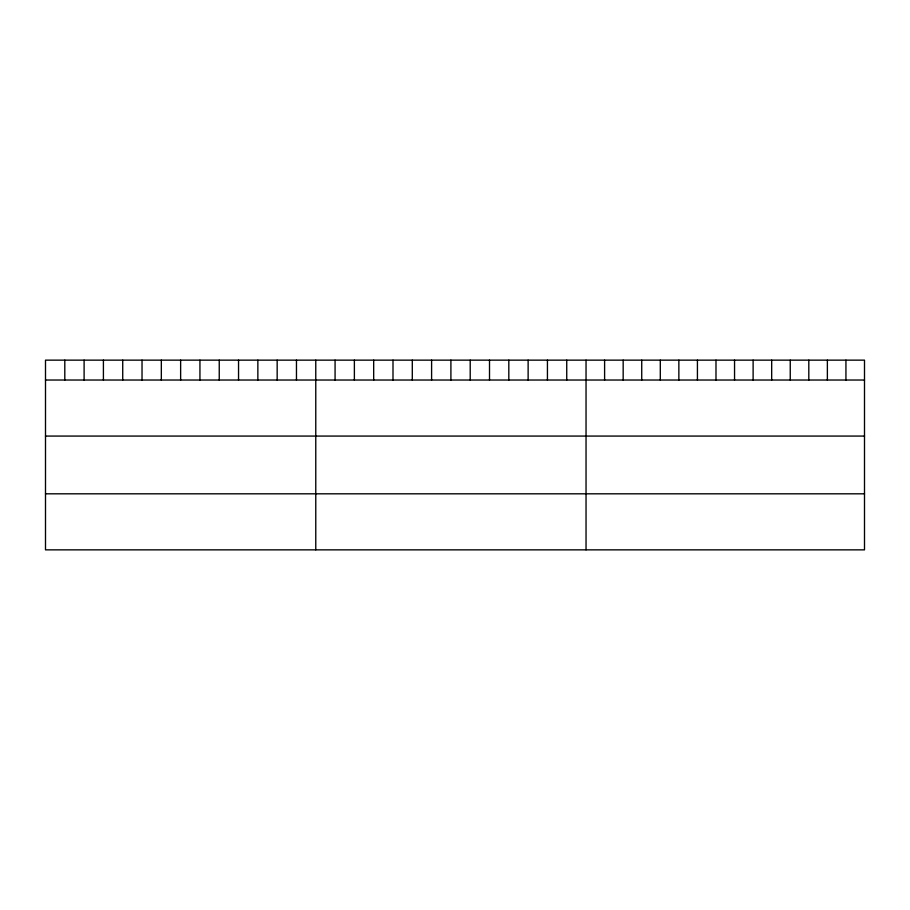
<?xml version="1.0" encoding="UTF-8"?>
<svg xmlns="http://www.w3.org/2000/svg" width="910" height="910" viewBox="0 0 910 910"><rect width="100%" height="100%" fill="white"/><g stroke="black" fill="none" stroke-linecap="round" stroke-linejoin="round"><path stroke-width="1.36" d="M864.5 380.027L864.5 549.856L45.5 549.856L45.5 360.144L864.5 360.144L864.5 380.027L45.5 380.027M45.5 436.072L864.5 436.072M45.5 493.811L864.5 493.811M845.936 360.144L845.936 380.027M827.372 360.144L827.372 380.027M808.808 360.144L808.808 380.027M790.244 360.144L790.244 380.027M771.68 360.144L771.68 380.027M753.116 360.144L753.116 380.027M734.552 360.144L734.552 380.027M715.988 360.144L715.988 380.027M697.424 360.144L697.424 380.027M678.86 360.144L678.86 380.027M660.296 360.144L660.296 380.027M641.732 360.144L641.732 380.027M623.168 360.144L623.168 380.027M604.604 360.144L604.604 380.027M586.04 360.144L586.04 549.856M566.737 360.144L566.737 380.027M547.433 360.144L547.433 380.027M528.13 360.144L528.13 380.027M508.815 360.144L508.815 380.027M489.512 360.144L489.512 380.027M470.208 360.144L470.208 380.027M450.905 360.144L450.905 380.027M431.602 360.144L431.602 380.027M412.298 360.144L412.298 380.027M392.995 360.144L392.995 380.027M373.68 360.144L373.68 380.027M354.377 360.144L354.377 380.027M335.073 360.144L335.073 380.027M315.77 360.144L315.77 549.856M296.467 360.144L296.467 380.027M277.163 360.144L277.163 380.027M257.86 360.144L257.86 380.027M238.545 360.144L238.545 380.027M219.242 360.144L219.242 380.027M199.938 360.144L199.938 380.027M180.635 360.144L180.635 380.027M161.332 360.144L161.332 380.027M142.028 360.144L142.028 380.027M122.725 360.144L122.725 380.027M103.41 360.144L103.41 380.027M84.107 360.144L84.107 380.027M64.803 360.144L64.803 380.027"/></g></svg>
